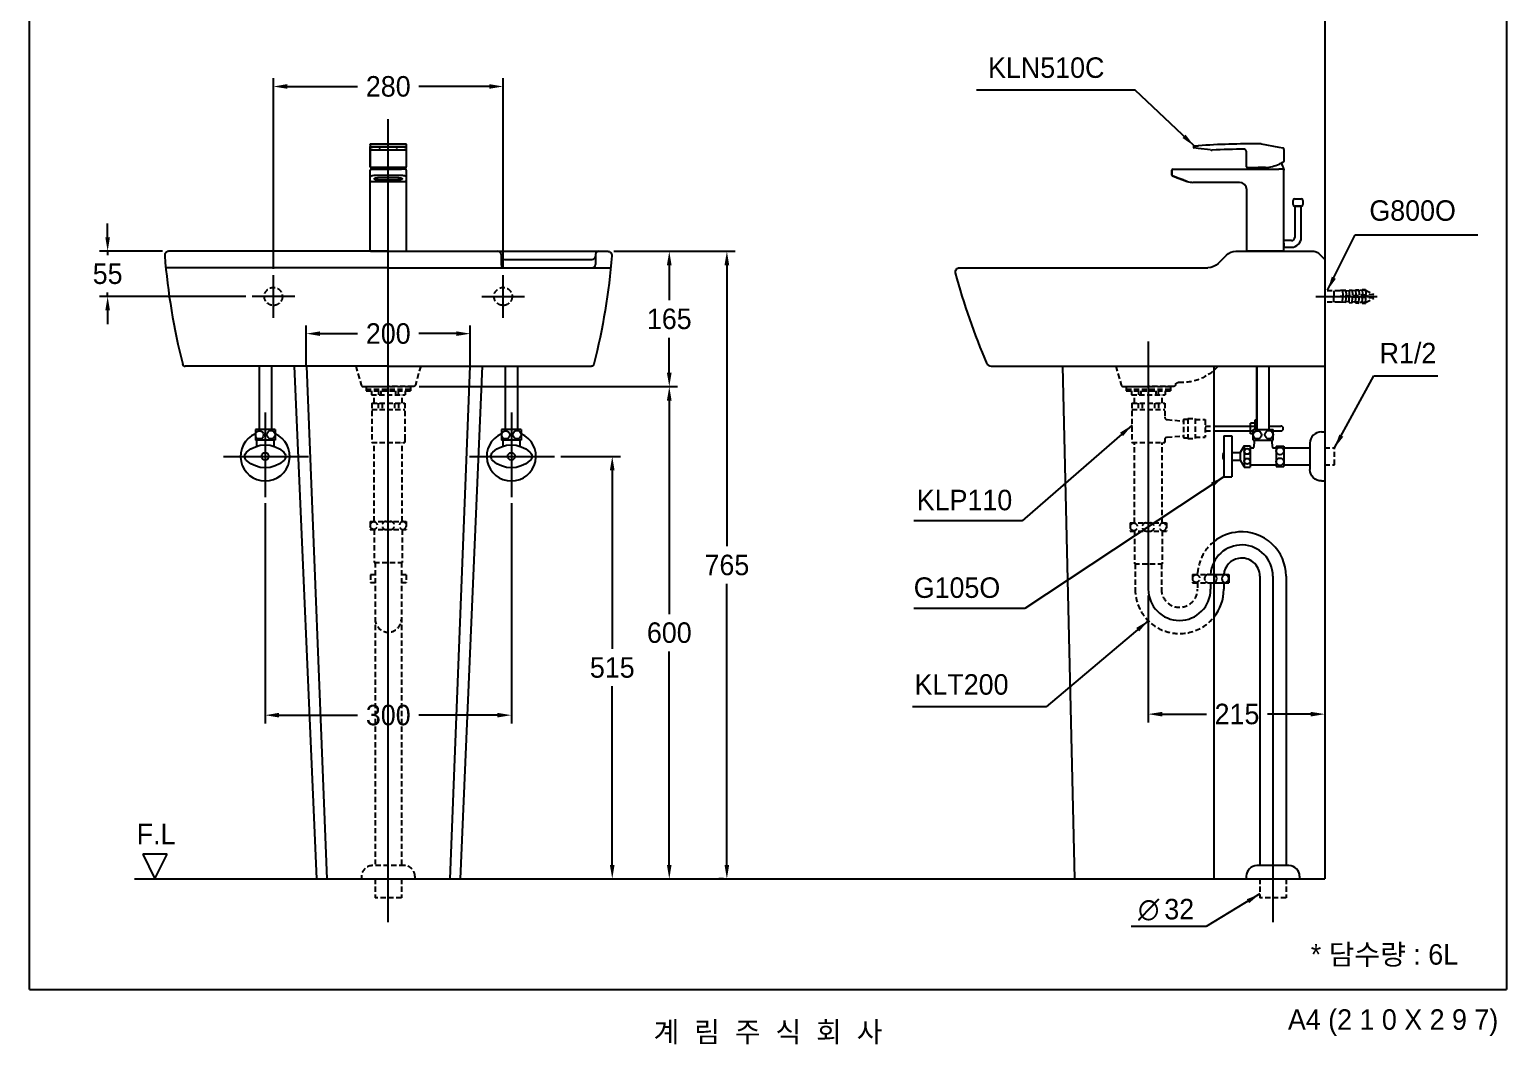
# Model space of a CAD drawing. Header units: millimetres. Extents: x 0 to 5763, y -67 to 2530.
# Drawn here: x 3963 to 5763, y -67 to 1170 of the extents above; entities that cross this region are included whole.
import ezdxf
from ezdxf.enums import TextEntityAlignment as Align
from ezdxf.lldxf.tags import DXFTag

# ---------------------------------------------------------------- set-up
doc = ezdxf.new("R2010")
doc.units = ezdxf.units.MM
doc.linetypes.add('DASHED2', pattern=[9.525, 6.35, -3.175])
for name, color, linetype in [('TEXT', 7, 'Continuous'), ('내부선 및 부속', 4, 'Continuous'), ('도각라인', 7, 'Continuous'), ('외형선', 3, 'Continuous'), ('점선', 6, 'DASHED2'), ('중심선', 1, 'DASHED'), ('치수선', 7, 'Continuous')]:
    doc.layers.add(name, color=color, linetype=linetype)
doc.styles.add('140911', font='HBATANG.TTF', dxfattribs={"height": 23})
doc.styles.add('____', font='')
doc.styles.add('타이틀', font='H2GTRM.TTF', dxfattribs={"height": 25})
doc.styles.get('____').set_extended_font_data('굴림')
tags = doc.linetypes.add('DASHDOT', pattern=[70, 31, -13, 13, -13]).pattern_tags.tags
tags[10:11] = [DXFTag(74, 4), DXFTag(75, 0), DXFTag(340, '0'), DXFTag(46, 0.0), DXFTag(50, 0.0), DXFTag(44, 0.0), DXFTag(45, 0.0)]
tags[8:9] = [DXFTag(74, 4), DXFTag(75, 0), DXFTag(340, '0'), DXFTag(46, 0.0), DXFTag(50, 0.0), DXFTag(44, 0.0), DXFTag(45, 0.0)]
tags[6:7] = [DXFTag(74, 4), DXFTag(75, 0), DXFTag(340, '0'), DXFTag(46, 0.0), DXFTag(50, 0.0), DXFTag(44, 0.0), DXFTag(45, 0.0)]
tags[4:5] = [DXFTag(74, 4), DXFTag(75, 0), DXFTag(340, '0'), DXFTag(46, 0.0), DXFTag(50, 0.0), DXFTag(44, 0.0), DXFTag(45, 0.0)]
tags = doc.linetypes.add('DASHED', pattern=[25.72, 12.86, -12.86]).pattern_tags.tags
tags[6:7] = [DXFTag(74, 4), DXFTag(75, 0), DXFTag(340, '0'), DXFTag(46, 0.0), DXFTag(50, 0.0), DXFTag(44, 0.0), DXFTag(45, 0.0)]
tags[4:5] = [DXFTag(74, 4), DXFTag(75, 0), DXFTag(340, '0'), DXFTag(46, 0.0), DXFTag(50, 0.0), DXFTag(44, 0.0), DXFTag(45, 0.0)]
doc.dimstyles.new('MSADIM', dxfattribs={"dimtxt": 33, "dimasz": 17, "dimexe": 10, "dimexo": 7.5, "dimgap": 10, "dimtad": 0, "dimtih": 1, "dimtoh": 1, "dimdec": 0, "dimzin": 1, "dimdsep": 46, "dimtxsty": '____', "dimcen": 11.25, "dimadec": 0, "dimazin": 0, "dimtfac": 1, "dimtdec": 0, "dimtix": 1, "dimtmove": 0, "dimatfit": 3, "dimfxl": 0, "dimtolj": 1, "dimtzin": 1, "dimarcsym": 0})

# ---------------------------------------------------------------- blocks, each defined once
blk = doc.blocks.new('*D30')
at = {"layer": '치수선', "color": 0, "linetype": 'Continuous', "lineweight": -2}
for p, q in [((4260.6, 878.5), (4260.6, 1110.9)), ((4277.6, 1100.9), (4363.3, 1100.9)), ((4523.6, 1100.9), (4437.9, 1100.9)), ((4540.6, 878.5), (4540.6, 1110.9))]:
    blk.add_line(p, q, dxfattribs=at)
at = {"layer": '치수선', "color": 0, "linetype": 'Continuous'}
for points in [[(4277.6, 1103.8), (4277.6, 1098.1), (4260.6, 1100.9)], [(4523.6, 1103.8), (4523.6, 1098.1), (4540.6, 1100.9)]]:
    blk.add_solid(points, dxfattribs=at)
at = {"layer": '치수선', "color": 0, "linetype": 'Continuous', "insert": (4400.6, 1100.9), "char_height": 25, "attachment_point": 5, "style": '____'}
blk.add_mtext('\\A1;280', dxfattribs=at)
blk = doc.blocks.new('*D31')
at = {"layer": '치수선', "color": 0, "linetype": 'Continuous', "lineweight": -2}
for p, q in [((4058.6, 917), (4058.6, 934)), ((4125.6, 900), (4048.6, 900)), ((4058.6, 900), (4058.6, 895.3)), ((4058.6, 845), (4058.6, 849.7)), ((4227.1, 845), (4048.6, 845)), ((4058.6, 828), (4058.6, 811))]:
    blk.add_line(p, q, dxfattribs=at)
at = {"layer": '치수선', "color": 0, "linetype": 'Continuous'}
for points in [[(4055.8, 917), (4061.4, 917), (4058.6, 900)], [(4055.8, 828), (4061.4, 828), (4058.6, 845)]]:
    blk.add_solid(points, dxfattribs=at)
at = {"layer": '치수선', "color": 0, "linetype": 'Continuous', "insert": (4058.6, 872.5), "char_height": 25, "attachment_point": 5, "style": '____'}
blk.add_mtext('\\A1;55', dxfattribs=at)
blk = doc.blocks.new('*D32')
at = {"layer": '치수선', "color": 0, "linetype": 'Continuous', "lineweight": -2}
for p, q in [((4675.6, 900), (4753.1, 900)), ((4743.1, 883), (4743.1, 840.4)), ((4743.1, 752), (4743.1, 794.7)), ((4438.3, 735), (4753.1, 735))]:
    blk.add_line(p, q, dxfattribs=at)
at = {"layer": '치수선', "color": 0, "linetype": 'Continuous'}
for points in [[(4740.2, 883), (4745.9, 883), (4743.1, 900)], [(4740.2, 752), (4745.9, 752), (4743.1, 735)]]:
    blk.add_solid(points, dxfattribs=at)
at = {"layer": '치수선', "color": 0, "linetype": 'Continuous', "insert": (4743.1, 817.5), "char_height": 25, "attachment_point": 5, "style": '____'}
blk.add_mtext('\\A1;165', dxfattribs=at)
blk = doc.blocks.new('*D33')
at = {"layer": '치수선', "color": 0, "linetype": 'Continuous', "lineweight": -2}
for p, q in [((4438.3, 735), (4753.1, 735)), ((4743.1, 718), (4743.1, 457.8)), ((4743.1, 152), (4743.1, 412.2)), ((4495.6, 135), (4753.1, 135))]:
    blk.add_line(p, q, dxfattribs=at)
at = {"layer": '치수선', "color": 0, "linetype": 'Continuous'}
for points in [[(4740.2, 718), (4745.9, 718), (4743.1, 735)], [(4740.2, 152), (4745.9, 152), (4743.1, 135)]]:
    blk.add_solid(points, dxfattribs=at)
at = {"layer": '치수선', "color": 0, "linetype": 'Continuous', "insert": (4743.1, 435), "char_height": 25, "attachment_point": 5, "style": '____'}
blk.add_mtext('\\A1;600', dxfattribs=at)
blk = doc.blocks.new('*D34')
at = {"layer": '치수선', "color": 0, "linetype": 'Continuous', "lineweight": -2}
for p, q in [((4300.6, 761.1), (4300.6, 809.6)), ((4317.6, 799.6), (4363.3, 799.6)), ((4483.6, 799.6), (4437.9, 799.6)), ((4500.6, 761.1), (4500.6, 809.6))]:
    blk.add_line(p, q, dxfattribs=at)
at = {"layer": '치수선', "color": 0, "linetype": 'Continuous'}
for points in [[(4317.6, 802.4), (4317.6, 796.8), (4300.6, 799.6)], [(4483.6, 802.4), (4483.6, 796.8), (4500.6, 799.6)]]:
    blk.add_solid(points, dxfattribs=at)
at = {"layer": '치수선', "color": 0, "linetype": 'Continuous', "insert": (4400.6, 799.6), "char_height": 25, "attachment_point": 5, "style": '____'}
blk.add_mtext('\\A1;200', dxfattribs=at)
blk = doc.blocks.new('*D35')
at = {"layer": '치수선', "color": 0, "linetype": 'Continuous', "lineweight": -2}
for p, q in [((5326.9, 480.5), (5326.9, 325.8)), ((5343.9, 335.8), (5397.7, 335.8)), ((5524.9, 335.8), (5472.3, 335.8)), ((5541.9, 335.8), (5541.9, 325.8))]:
    blk.add_line(p, q, dxfattribs=at)
at = {"layer": '치수선', "color": 0, "linetype": 'Continuous'}
for points in [[(5343.9, 338.6), (5343.9, 332.9), (5326.9, 335.8)], [(5524.9, 338.6), (5524.9, 332.9), (5541.9, 335.8)]]:
    blk.add_solid(points, dxfattribs=at)
at = {"layer": '치수선', "color": 0, "linetype": 'Continuous', "insert": (5435, 335.8), "char_height": 25, "attachment_point": 5, "style": '____'}
blk.add_mtext('\\A1;215', dxfattribs=at)
blk = doc.blocks.new('*D27')
at = {"layer": '치수선', "color": 0, "linetype": 'Continuous', "lineweight": -2}
for p, q in [((4250.6, 592.9), (4250.6, 324.5)), ((4550.6, 592.9), (4550.6, 324.5)), ((4267.6, 334.5), (4363.3, 334.5)), ((4533.6, 334.5), (4437.9, 334.5))]:
    blk.add_line(p, q, dxfattribs=at)
at = {"layer": '치수선', "color": 0, "linetype": 'Continuous'}
for points in [[(4267.6, 337.4), (4267.6, 331.7), (4250.6, 334.5)], [(4533.6, 337.4), (4533.6, 331.7), (4550.6, 334.5)]]:
    blk.add_solid(points, dxfattribs=at)
at = {"layer": '치수선', "color": 0, "linetype": 'Continuous', "insert": (4400.6, 334.5), "char_height": 25, "attachment_point": 5, "style": '____'}
blk.add_mtext('\\A1;300', dxfattribs=at)
blk = doc.blocks.new('*D28')
at = {"layer": '치수선', "color": 0, "linetype": 'Continuous', "lineweight": -2}
for p, q in [((4675.6, 900), (4823.3, 900)), ((4813.3, 883), (4813.3, 540.4)), ((4813.3, 152), (4813.3, 494.7)), ((4809.1, 135), (4803.3, 135))]:
    blk.add_line(p, q, dxfattribs=at)
at = {"layer": '치수선', "color": 0, "linetype": 'Continuous'}
for points in [[(4810.4, 883), (4816.1, 883), (4813.3, 900)], [(4810.4, 152), (4816.1, 152), (4813.3, 135)]]:
    blk.add_solid(points, dxfattribs=at)
at = {"layer": '치수선', "color": 0, "linetype": 'Continuous', "insert": (4813.3, 517.5), "char_height": 25, "attachment_point": 5, "style": '____'}
blk.add_mtext('\\A1;765', dxfattribs=at)
blk = doc.blocks.new('*D29')
at = {"layer": '치수선', "color": 0, "linetype": 'Continuous', "lineweight": -2}
for p, q in [((4610.9, 650), (4683.6, 650)), ((4673.6, 633), (4673.6, 415.4)), ((4673.6, 152), (4673.6, 369.7)), ((4672.8, 135), (4683.6, 135))]:
    blk.add_line(p, q, dxfattribs=at)
at = {"layer": '치수선', "color": 0, "linetype": 'Continuous'}
for points in [[(4670.7, 633), (4676.4, 633), (4673.6, 650)], [(4670.7, 152), (4676.4, 152), (4673.6, 135)]]:
    blk.add_solid(points, dxfattribs=at)
at = {"layer": '치수선', "color": 0, "linetype": 'Continuous', "insert": (4673.6, 392.5), "char_height": 25, "attachment_point": 5, "style": '____'}
blk.add_mtext('\\A1;515', dxfattribs=at)

msp = doc.modelspace()

# ---------------------------------------------------------------- linework, layer by layer
at = {"color": 3}
msp.add_line((5494.8, 135.1), (5494.8, 135.1), dxfattribs=at)
at = {"layer": '내부선 및 부속', "linetype": 'Continuous'}
for p, q in [((4378.6, 1030), (4378.6, 1027.8)), ((4378.6, 1030), (4378.6, 1029.9)), ((4378.6, 1029.9), (4378.6, 1026.1)), ((4378.6, 1026.5), (4378.6, 1027.8)), ((4378.6, 1024.4), (4378.6, 1026.5)), ((4378.6, 1026.1), (4378.6, 1025.2)), ((4379.6, 1031), (4421.6, 1031)), ((4416.6, 1027.4), (4384.6, 1027.4)), ((4384.6, 1027.4), (4384.6, 1027.2)), ((4384.6, 1027.2), (4416.6, 1027.2)), ((4390.6, 1026.8), (4389.6, 1026.8)), ((4389.6, 1026.8), (4389.6, 1026.2)), ((4389.6, 1026.2), (4389.6, 1025.9)), ((4390.6, 1025.9), (4390.6, 1026.8)), ((4390.6, 1026.2), (4390.6, 1026.8)), ((4390.6, 1025.9), (4390.6, 1026.2)), ((4410.6, 1026.8), (4410.6, 1026.2)), ((4411.6, 1026.8), (4410.6, 1026.8)), ((4410.6, 1026.2), (4410.6, 1025.9)), ((4411.6, 1026.2), (4411.6, 1026.8)), ((4411.6, 1025.9), (4411.6, 1026.8)), ((4411.6, 1025.9), (4411.6, 1026.2)), ((4416.6, 1027.2), (4416.6, 1027.4)), ((4422.6, 1030), (4422.6, 1027.8)), ((4422.6, 1027.8), (4422.6, 1026.5)), ((4422.6, 1026.5), (4422.6, 1024.4)), ((5381.9, 1027.2), (5381.9, 1027.4)), ((5381.9, 1027.4), (5381.9, 1027.2)), ((5387.8, 1025.5), (5382.8, 1026.2)), ((5464.4, 1030.9), (5486.1, 1027)), ((5486.1, 1027), (5491.1, 1026.2)), ((4378.6, 1003), (4378.6, 1025.7)), ((4378.6, 1025.7), (4378.6, 1024.4)), ((4378.6, 1024), (4378.6, 1025.2)), ((4378.6, 1024.4), (4378.6, 1024.4)), ((4378.6, 1024), (4378.6, 1007.2)), ((4379.6, 1023.5), (4421.6, 1023.5)), ((4389.6, 1025.9), (4390.6, 1025.9)), ((4410.6, 1025.9), (4411.6, 1025.9)), ((4411.6, 1025.9), (4410.6, 1025.9)), ((4411.6, 1025.9), (4411.6, 1025.9)), ((4421.6, 1023.4), (4421.6, 1023.5)), ((4422.6, 1025.7), (4422.6, 1025.7)), ((4422.6, 1025.7), (4422.6, 1003)), ((4422.6, 1024.4), (4422.6, 1024.4)), ((5402.9, 1023.5), (5387.8, 1025.5)), ((5446.5, 1003), (5446.5, 1021.6)), ((5491.9, 1025.2), (5491.9, 1025.1)), ((5491.9, 1024), (5491.9, 1025.1)), ((5491.9, 1024), (5491.9, 1009.6)), ((4378.6, 1007.2), (4378.6, 1003)), ((4378.6, 990.9), (4378.6, 999)), ((4378.6, 900), (4378.6, 999)), ((4378.6, 986.2), (4378.6, 990.9)), ((4380, 1002), (4379.6, 1002)), ((4379.6, 1000), (4384.6, 1000)), ((4421.2, 1002), (4380, 1002)), ((4384.6, 1000), (4416.6, 1000)), ((4384.6, 992.7), (4416.6, 992.7)), ((4421.6, 1000), (4416.6, 1000)), ((4421.6, 1002), (4421.2, 1002)), ((4422.6, 999), (4422.6, 990.9)), ((4422.6, 990.9), (4422.6, 986.2)), ((5355.7, 992.7), (5355.7, 999)), ((5355.7, 999), (5355.7, 992.7)), ((5361.3, 990), (5356.3, 991.8)), ((5356.3, 991.8), (5361.3, 990)), ((5356.7, 1000), (5361.7, 1000)), ((5361.7, 1000), (5485.9, 1000)), ((5447.5, 1002), (5460.9, 1002)), ((5448, 1002), (5452.4, 1002)), ((5462.9, 1002), (5460.9, 1002)), ((5469.9, 1002), (5462.9, 1002)), ((5490.9, 1000), (5485.9, 1000)), ((5490.9, 1000), (5491.9, 1000)), ((5491.9, 1000), (5491.9, 999)), ((5491.9, 900), (5491.9, 999)), ((4378.6, 985), (4378.6, 986.2)), ((4378.6, 900), (4378.6, 985)), ((4379.6, 985.2), (4421.6, 985.2)), ((4413.6, 989.7), (4387.6, 989.7)), ((4387.6, 987), (4387.6, 989.7)), ((4387.6, 987), (4413.6, 987)), ((4413.6, 987), (4413.6, 989.7)), ((4422.6, 985), (4422.6, 986.2)), ((4422.6, 985), (4422.6, 985)), ((4422.6, 985), (4422.6, 900)), ((5361.3, 990), (5374.4, 985.2)), ((5374.4, 985.2), (5361.3, 990)), ((5362, 989.7), (5369.5, 987)), ((5369.5, 987), (5362, 989.7)), ((5437.9, 984), (5381.2, 984)), ((5446.9, 900), (5446.9, 975)), ((5503.4, 956.9), (5503.4, 962)), ((5509.4, 955), (5505.3, 955)), ((5505.4, 964), (5513.4, 964)), ((5505.4, 955), (5505.4, 917)), ((5505.4, 955), (5513.4, 955)), ((5511.7, 955), (5507, 955)), ((5513.4, 955), (5509.4, 955)), ((5513.4, 955), (5509.4, 955)), ((5513.4, 917), (5513.4, 955)), ((5515.4, 962.1), (5515.4, 956.9)), ((5491.9, 932), (5491.9, 937)), ((5491.9, 910), (5491.9, 932)), ((4379.1, 900), (4422.1, 900)), ((5491.9, 900), (5446.9, 900)), ((5481.4, 900), (5484.4, 900)), ((5481.4, 900), (5487.4, 900)), ((5501.4, 913), (5491.9, 913)), ((5491.9, 910), (5491.9, 905)), ((5491.9, 905), (5501.4, 905)), ((4538.1, 896), (4538.1, 884)), ((4542.1, 890), (4649.1, 890)), ((4653.1, 896), (4653.1, 894)), ((4653.1, 894), (4653.1, 884)), ((4400.6, 880), (4129.4, 880)), ((4400.6, 880), (4671.8, 880)), ((4542.1, 880), (4671.2, 880)), ((4243.1, 760), (4243.1, 682.8)), ((4258.1, 760), (4258.1, 682.8)), ((4301.1, 760), (4325.6, 135)), ((4500.1, 760), (4475.6, 135)), ((4543.1, 760), (4543.1, 682.8)), ((4558.1, 760), (4558.1, 682.8)), ((5458.9, 760), (5458.9, 694)), ((5459.4, 682.8), (5459.4, 760)), ((5474.4, 682.8), (5474.4, 760)), ((5406.9, 687), (5459.4, 687)), ((5451.4, 677.5), (5451.4, 690.5)), ((5456.9, 690.5), (5451.4, 690.5)), ((5456.9, 694), (5456.9, 682.8)), ((5459.4, 694), (5456.9, 694)), ((5474.4, 687), (5488.4, 687)), ((4238.6, 682.8), (4238.6, 669.8)), ((4262.6, 682.8), (4238.6, 682.8)), ((4262.6, 669.8), (4238.6, 669.8)), ((4240.1, 669.8), (4240.1, 662.3)), ((4261.1, 669.8), (4261.1, 662.3)), ((4262.6, 682.8), (4262.6, 669.8)), ((4538.6, 682.8), (4538.6, 669.8)), ((4562.6, 682.8), (4538.6, 682.8)), ((4562.6, 669.8), (4538.6, 669.8)), ((4540.1, 669.8), (4540.1, 662.3)), ((4561.1, 669.8), (4561.1, 662.3)), ((4562.6, 682.8), (4562.6, 669.8)), ((5406.9, 681), (5454.9, 681)), ((5418.9, 675), (5418.9, 625)), ((5418.9, 675), (5428.9, 675)), ((5428.9, 675), (5428.9, 625)), ((5454.9, 677.5), (5451.4, 677.5)), ((5454.9, 682.8), (5478.9, 682.8)), ((5454.9, 669.8), (5454.9, 682.8)), ((5454.9, 669.8), (5478.9, 669.8)), ((5455.4, 660.3), (5456.9, 669.8)), ((5476.9, 669.8), (5478.4, 660.3)), ((5478.9, 669.8), (5478.9, 682.8)), ((5478.9, 681), (5488.4, 681)), ((5523.9, 666), (5523.9, 634)), ((5537.9, 680), (5541.9, 680)), ((5428.9, 654.8), (5438.9, 654.8)), ((5443.9, 663), (5438.9, 654.8)), ((5438.9, 654.8), (5438.9, 645.3)), ((5443.9, 663), (5450.9, 663)), ((5443.9, 663), (5443.9, 637)), ((5450.9, 663), (5450.9, 637)), ((5450.9, 660.3), (5455.4, 660.3)), ((5478.4, 660.3), (5482.9, 660.3)), ((5482.9, 662.5), (5482.9, 637.5)), ((5482.9, 662.5), (5491.9, 662.5)), ((5491.9, 662.5), (5491.9, 637.5)), ((5491.9, 660.3), (5523.9, 660.3)), ((5428.9, 645.3), (5438.9, 645.3)), ((5438.9, 645.3), (5443.9, 637)), ((5443.9, 637), (5450.9, 637)), ((5450.9, 639.8), (5482.9, 639.8)), ((5482.9, 637.5), (5491.9, 637.5)), ((5491.9, 639.8), (5523.9, 639.8)), ((5418.9, 625), (5428.9, 625)), ((5537.9, 620), (5541.9, 620)), ((5406.9, 506), (5424.9, 506)), ((5424.9, 506), (5424.9, 496)), ((5462.8, 504), (5462.8, 151.1)), ((5494.8, 504), (5494.8, 151.1)), ((5406.9, 496), (5424.9, 496)), ((5418.9, 496), (5418.9, 488)), ((5498.3, 151.1), (5459.3, 151.1)), ((5446.3, 138.1), (5446.3, 135.1)), ((5511.3, 138.1), (5511.3, 135.1))]:
    msp.add_line(p, q, dxfattribs=at)
at = {"layer": '내부선 및 부속', "linetype": 'Continuous', "flags": 128}
for points in [[(4227.9, 644.9, -0.44), (4227.9, 655.2)], [(4227.9, 655.2, -0.388889), (4273.3, 655.2)], [(4273.3, 655.2, -0.44), (4273.3, 644.9)], [(4527.9, 644.9, -0.44), (4527.9, 655.2)], [(4527.9, 655.2, -0.388889), (4573.3, 655.2)], [(4573.3, 655.2, -0.44), (4573.3, 644.9)], [(4273.3, 644.9, -0.388889), (4227.9, 644.9)], [(4573.3, 644.9, -0.388889), (4527.9, 644.9)], [(5537.9, 620, -0.414214), (5523.9, 634)]]:
    msp.add_lwpolyline(points, format="xyb", dxfattribs=at)
at = {"layer": '내부선 및 부속', "linetype": 'Continuous'}
for centre, radius in [((4243.7, 676.2), 5), ((4257.6, 676.4), 5), ((4543.7, 676.2), 5), ((4557.6, 676.4), 5), ((5459.9, 676.2), 5), ((5473.9, 676.4), 5), ((4250.6, 650), 4.5), ((4550.6, 650), 4.5), ((5447.4, 656), 3.5), ((5487.4, 656.5), 4.5), ((5487.4, 643.5), 4.5), ((5447.4, 644), 3.5)]:
    msp.add_circle(centre, radius, dxfattribs=at)
for centre, radius, start, end in [((5382.9, 1027.2), 1, 202.1993, 262.1993), ((5382.9, 1027.2), 1, 202.1993, 262.1993), ((5382.9, 1027.2), 1, 202.1993, 262.1993), ((5382.9, 1027.2), 1, 202.1993, 262.1993), ((5455.6, 31), 1000, 89.5936, 93.8863), ((5462.7, 1021), 10, 80, 89.5936), ((4421.6, 1024.4), 1, 270, 0), ((5404.3, 1033.4), 10, 262.1993, 272.9349), ((5455.6, 31), 993.6, 90.6538, 92.9349), ((5443.1, 1021.5), 3.34, 2.007, 69.3544), ((4379.6, 1003), 1, 180, 270), ((4379.6, 999), 1, 90, 180), ((4379.6, 999), 1, 90, 180), ((4408.3, 995), 27.6, 165.1842, 169.4357), ((4393.9, 995), 27.6, 10.5643, 14.8158), ((4421.6, 1003), 1, 270, 0), ((4421.6, 999), 1, 0, 90), ((5356.7, 999), 1, 90, 180), ((5356.7, 999), 1, 90, 180), ((5447.5, 1003), 1, 180, 270), ((5479.1, 995), 27.6, 165.1842, 169.4357), ((5464.4, 1057.6), 55.8, 275.72, 293.156), ((5464.8, 995), 27.6, 10.5643, 27.3016), ((5381.2, 1004), 20, 250, 270), ((5381.2, 1004), 20, 250, 270), ((5437.9, 975), 9, 0, 90), ((5505.4, 962), 2, 90, 180), ((5505.3, 956.9), 1.92, 180, 270), ((5513.4, 962.1), 1.92, 0, 90), ((5513.4, 956.9), 1.92, 270, 0), ((4534.1, 896), 4, 0, 89.9997), ((4657.1, 896), 4, 90, 180), ((5501.4, 917), 4, 270, 0), ((5501.4, 917), 12, 270, 0), ((4542.1, 894), 4, 180, 270), ((4542.1, 884), 4, 180, 270), ((4649.1, 894), 4, 270, 0), ((4649.1, 884), 4, 270, 0), ((5488.4, 684), 3, 270, 90), ((4250.6, 650), 30, 113.5781, 66.4217), ((4550.6, 650), 30, 113.5781, 66.4217), ((5537.9, 666), 14, 90, 180), ((5425.4, 650), 7.84, 144.9654, 215.0346), ((5440.8, 504), 54, 0, 94.1511), ((5440.8, 504), 54, 94.1511, 128.8985), ((5440.8, 504), 22, 100.2345, 174.7841), ((5440.8, 504), 22, 0, 100.2345), ((5405.4, 501), 5, 287.4559, 72.5441), ((5421.4, 501), 5, 98.6269, 261.3731), ((5419.9, 501), 5, 278.6269, 81.3731), ((5364.9, 488), 54, 321.0576, 0), ((5459.3, 138.1), 13, 90, 180), ((5498.3, 138.1), 13, 0, 90)]:
    msp.add_arc(centre, radius, start, end, dxfattribs=at)
for points, knots in [([(4378.6, 1030.2), (4378.6, 1030.2), (4378.6, 1030.3), (4378.7, 1030.5), (4378.8, 1030.7), (4379, 1030.9), (4379.3, 1031), (4379.5, 1031), (4379.6, 1031)], [0, 0, 0, 0, 0.097046, 0.215477, 0.366984, 0.6013, 0.806128, 1, 1, 1, 1]), ([(4384.6, 1027.4), (4384.2, 1027.4), (4383.5, 1027.4), (4382.6, 1027.4), (4382, 1027.4), (4381.4, 1027.5), (4380.7, 1027.5), (4380, 1027.5), (4379.6, 1027.6), (4379.4, 1027.6), (4379.3, 1027.6), (4379, 1027.6), (4378.7, 1027.7), (4378.6, 1027.7), (4378.6, 1027.8)], [0, 0, 0, 0, 0.142857, 0.214286, 0.285714, 0.357143, 0.428571, 0.571429, 0.642857, 0.678571, 0.696429, 0.714286, 0.857143, 1, 1, 1, 1]), ([(4378.6, 1026.5), (4378.6, 1026.6), (4379, 1026.8), (4380.7, 1027.1), (4382.8, 1027.2), (4384.2, 1027.2), (4384.6, 1027.2)], [0, 0, 0, 0, 0.285714, 0.571429, 0.857143, 1, 1, 1, 1]), ([(4422.5, 1027.7), (4422.5, 1027.7), (4422.4, 1027.7), (4422.1, 1027.6), (4421.3, 1027.5), (4420.5, 1027.5), (4419.8, 1027.5), (4419, 1027.4), (4418, 1027.4), (4417, 1027.4), (4416.6, 1027.4)], [0, 0, 0, 0, 0.022938, 0.185782, 0.348626, 0.511469, 0.592891, 0.674313, 0.837156, 1, 1, 1, 1]), ([(4416.6, 1027.2), (4417.5, 1027.2), (4419.3, 1027.2), (4421.5, 1027), (4422.3, 1026.8), (4422.5, 1026.7), (4422.5, 1026.6)], [0, 0, 0, 0, 0.32589, 0.651781, 0.977671, 1, 1, 1, 1]), ([(4421.6, 1031), (4421.6, 1031), (4421.7, 1031.1), (4421.9, 1031), (4422.2, 1030.9), (4422.4, 1030.7), (4422.5, 1030.5), (4422.5, 1030.4), (4422.6, 1030.3), (4422.6, 1030.2), (4422.6, 1030.1), (4422.6, 1030.1)], [0, 0, 0, 0, 0.020818, 0.239105, 0.419032, 0.574027, 0.708164, 0.821662, 0.913084, 0.980269, 1, 1, 1, 1]), ([(5382.9, 1028.4), (5382.7, 1028.4), (5382.5, 1028.3), (5382.3, 1028.2), (5382.1, 1028), (5382, 1027.7), (5381.9, 1027.5), (5381.9, 1027.4)], [0, 0, 0, 0, 0.285714, 0.428571, 0.571429, 0.785714, 1, 1, 1, 1]), ([(5382.9, 1028.4), (5382.9, 1028.4), (5382.9, 1028.4), (5383.3, 1028.4), (5383.6, 1028.5), (5384.1, 1028.5), (5384.7, 1028.5), (5385.7, 1028.6), (5386.7, 1028.7), (5387.5, 1028.7), (5387.9, 1028.8)], [0, 0, 0, 0, 0.142857, 0.285714, 0.357143, 0.428571, 0.571429, 0.714286, 0.857143, 1, 1, 1, 1]), ([(5491.3, 1008.7), (5491.3, 1008.7), (5491.2, 1008.6), (5491, 1008.5), (5490.6, 1008.3), (5490.2, 1008.1), (5489.9, 1007.9), (5489.5, 1007.7), (5489, 1007.5), (5488.3, 1007.1), (5487.7, 1006.8), (5487.1, 1006.6), (5486.9, 1006.5), (5486.7, 1006.4)], [0, 0, 0, 0, 0.022972, 0.19686, 0.283804, 0.370748, 0.457692, 0.5229, 0.63158, 0.718524, 0.892412, 0.935884, 1, 1, 1, 1]), ([(5490.9, 1008.5), (5490.9, 1008.4), (5490.9, 1008.4), (5490.8, 1008.4), (5490.8, 1008.4), (5490.7, 1008.4), (5490.7, 1008.3), (5490.6, 1008.3), (5490.6, 1008.3), (5490.5, 1008.2), (5490.5, 1008.2), (5490.4, 1008.2), (5490.3, 1008.2), (5490.3, 1008.1), (5490.2, 1008.1), (5490.1, 1008), (5490.1, 1008), (5489.9, 1007.9), (5489.8, 1007.9), (5489.7, 1007.8), (5489.6, 1007.8), (5489.4, 1007.7), (5489.4, 1007.7), (5489.3, 1007.6), (5489.3, 1007.6), (5489.3, 1007.6)], [0, 0, 0, 0, 0.147203, 0.147203, 0.295653, 0.295653, 0.37051, 0.37051, 0.483564, 0.483564, 0.521467, 0.521467, 0.597561, 0.597561, 0.635788, 0.635788, 0.751471, 0.751471, 0.829397, 0.829397, 0.947331, 0.947331, 0.986892, 0.986892, 1, 1, 1, 1]), ([(5491.8, 1009.5), (5491.8, 1009.5), (5491.8, 1009.3), (5491.7, 1009), (5491.5, 1008.8), (5491.4, 1008.7), (5491.3, 1008.7)], [0, 0, 0, 0, 0.250001, 0.499999, 0.749998, 1, 1, 1, 1]), ([(5491.8, 1009.5), (5491.8, 1009.5), (5491.9, 1009.6), (5491.9, 1009.6), (5491.9, 1009.6)], [0, 0, 0, 0, 0.15708, 1, 1, 1, 1]), ([(4378.6, 990.9), (4378.6, 991.2), (4379, 991.7), (4380.7, 992.4), (4382.8, 992.7), (4384.2, 992.7), (4384.6, 992.7)], [0, 0, 0, 0, 0.285714, 0.571429, 0.857143, 1, 1, 1, 1]), ([(4416.6, 992.7), (4417.5, 992.7), (4419.3, 992.6), (4421.5, 992.1), (4422.3, 991.6), (4422.5, 991.3), (4422.5, 991.3)], [0, 0, 0, 0, 0.326484, 0.652968, 0.979452, 1, 1, 1, 1]), ([(5355.7, 992.7), (5355.7, 992.6), (5355.7, 992.5), (5355.8, 992.2), (5355.9, 992.1), (5356.1, 991.9), (5356.2, 991.8), (5356.3, 991.8)], [0, 0, 0, 0, 0.214286, 0.428571, 0.571429, 0.714286, 1, 1, 1, 1]), ([(4378.6, 985), (4378.6, 985), (4378.6, 985), (4378.6, 984.9), (4378.6, 984.8), (4378.6, 984.7)], [0, 0, 0, 0, 0.003909, 0.003909, 1, 1, 1, 1]), ([(4422.6, 984.8), (4422.6, 984.8), (4422.6, 984.8), (4422.6, 984.8), (4422.6, 984.8)], [0, 0, 0, 0, 0.705199, 1, 1, 1, 1])]:
    msp.add_open_spline(points, degree=3, knots=knots, dxfattribs=at)
for points, degree in [([(4422.6, 1027.9), (4422.6, 1027.8), (4422.5, 1027.7)], 2), ([(4422.6, 1027.8), (4422.6, 1027.7), (4422.6, 1027.7), (4422.5, 1027.7)], 3), ([(4422.5, 1026.7), (4422.5, 1026.5), (4422.6, 1026.3)], 2), ([(4422.5, 1026.6), (4422.6, 1026.6), (4422.6, 1026.6), (4422.6, 1026.5)], 3), ([(4422.6, 1027.9), (4422.6, 1027.9), (4422.6, 1027.8), (4422.6, 1027.8)], 3), ([(4422.6, 1026.5), (4422.6, 1026.5), (4422.6, 1026.4), (4422.6, 1026.3)], 3), ([(5382.9, 1028.4), (5382.4, 1028.4), (5381.9, 1027.9), (5381.9, 1027.4)], 3), ([(5381.9, 1027.2), (5381.9, 1026.7), (5382.3, 1026.3), (5382.8, 1026.2)], 3), ([(5382.2, 1028.1), (5382.3, 1028.1), (5382.3, 1028.1), (5382.3, 1028.1)], 3), ([(5382.6, 1028.3), (5382.6, 1028.4), (5382.7, 1028.4), (5382.7, 1028.4)], 3), ([(5486.1, 1027), (5486.1, 1027), (5486.1, 1027), (5486.1, 1027)], 3), ([(5491.9, 1025.2), (5491.9, 1025.6), (5491.6, 1026.1), (5491.1, 1026.2)], 3), ([(4422.2, 1023.6), (4422.2, 1023.5), (4422.1, 1023.4), (4422.1, 1023.3)], 3), ([(4422.1, 1023.5), (4422.1, 1023.5), (4422.1, 1023.4), (4422.1, 1023.3)], 3), ([(4422.5, 991.3), (4422.6, 991.1), (4422.6, 991), (4422.6, 990.9)], 3), ([(4422.5, 991.3), (4422.5, 991), (4422.6, 990.7)], 2), ([(4422.6, 990.9), (4422.6, 990.8), (4422.6, 990.8), (4422.6, 990.7)], 3), ([(5355.7, 992.7), (5355.7, 992.3), (5356, 991.9), (5356.3, 991.8)], 3), ([(5486.8, 1006.4), (5486.6, 1006.3), (5486.3, 1006.3)], 2), ([(5486.3, 1006.2), (5486.3, 1006.2), (5486.3, 1006.2), (5486.3, 1006.3)], 3)]:
    msp.add_open_spline(points, degree=degree, dxfattribs=at)
for points in [[(4379.6, 1023.5), (4378.6, 1023.5), (4378.6, 1024.4)], [(4422.6, 1024.4), (4422.6, 1023.5), (4421.6, 1023.5)], [(4379.6, 985.2), (4378.6, 985.2), (4378.6, 986.2)], [(4422.6, 986.2), (4422.6, 985.2), (4421.6, 985.2)]]:
    msp.add_rational_spline(points, [1, 0.707106769085, 1], degree=2, dxfattribs=at)
for points in [[(4387.6, 987), (4383.6, 987), (4383.6, 988.4), (4383.6, 989.7), (4387.6, 989.7)], [(4413.6, 989.7), (4417.6, 989.7), (4417.6, 988.4), (4417.6, 987), (4413.6, 987)]]:
    msp.add_rational_spline(points, [1, 0.707106769085, 1, 0.707106769085, 1], degree=2, knots=[0, 0, 0, 0.5, 0.5, 1, 1, 1], dxfattribs=at)
at = {"layer": '도각라인', "color": 7}
for p, q in [((3963.4, 0), (3963.4, 2530)), ((5763.4, 2530), (5763.4, 0)), ((3963.4, 0), (5763.4, 0))]:
    msp.add_line(p, q, dxfattribs=at)
at = {"layer": '외형선', "linetype": 'Continuous'}
for p, q in [((5541.9, 1200), (5541.9, 135)), ((4400.6, 900), (4133.1, 900)), ((4400.6, 900), (4668.1, 900)), ((5433.6, 900), (5528.6, 900)), ((5422.2, 895.3), (5412.2, 885.3)), ((5534.3, 897.7), (5541.9, 890)), ((5096.9, 880), (5399.5, 880)), ((4400.6, 760), (4152.9, 760)), ((4286, 760), (4313.1, 135)), ((4400.6, 760), (4648.3, 760)), ((4515.2, 760), (4488.1, 135)), ((5135.2, 760), (5541.9, 760)), ((5222.3, 760), (5236.9, 135)), ((5406.9, 760), (5406.9, 135)), ((4131.3, 165), (4101.3, 165)), ((4101.3, 165), (4116.3, 135)), ((4116.3, 135), (4131.3, 165)), ((4091.2, 135), (5541.9, 135))]:
    msp.add_line(p, q, dxfattribs=at)
at = {"layer": '외형선', "linetype": 'Continuous', "flags": 128}
for points in [[(4668.1, 900, -0.43788), (4673.1, 894.6)], [(5422.2, 895.3, -0.198912), (5433.6, 900)], [(5528.6, 900, -0.198912), (5534.3, 897.7)], [(4673.1, 894.6, -0.041992), (4651.2, 762.3)], [(5412.2, 885.3, -0.198912), (5399.5, 880)], [(5092.1, 873.7, -0.49307), (5096.9, 880)], [(5130.6, 763, -0.036675), (5092.1, 873.7)], [(4651.2, 762.3, -0.343309), (4648.3, 760)]]:
    msp.add_lwpolyline(points, format="xyb", dxfattribs=at)
at = {"layer": '외형선', "linetype": 'Continuous'}
for centre, radius, start, end in [((4133.1, 895), 5, 90, 184.5906), ((4925.6, 958.6), 800, 184.5906, 194.2087), ((4152.9, 763), 3, 194.2087, 270), ((5135.2, 765), 5, 203.3876, 270)]:
    msp.add_arc(centre, radius, start, end, dxfattribs=at)
at = {"layer": '점선'}
for p, q in [((5560.6, 852), (5541.9, 852)), ((5552.9, 852), (5552.9, 845)), ((5567.6, 852.4), (5560.6, 852)), ((5601.9, 847.2), (5560.8, 845)), ((5591.6, 852.6), (5563.6, 851.2)), ((5563.6, 852.2), (5563.9, 845.2)), ((5567.6, 852.4), (5567.9, 845.4)), ((5571.6, 852.6), (5575.5, 852.8)), ((5571.6, 852.6), (5571.9, 845.6)), ((5575.5, 852.8), (5575.9, 845.8)), ((5579.5, 853), (5583.5, 853.2)), ((5579.5, 853), (5579.9, 846)), ((5583.5, 853.2), (5583.9, 846.2)), ((5587.5, 853.4), (5591.5, 853.6)), ((5587.5, 853.4), (5587.9, 846.4)), ((5594.9, 845), (5589.9, 846.5)), ((5591.5, 853.6), (5591.9, 846.7)), ((5591.6, 852.6), (5601.9, 847.2)), ((5560.6, 838), (5541.9, 838)), ((5552.9, 838), (5552.9, 845)), ((5567.6, 837.7), (5560.6, 838)), ((5601.9, 842.9), (5560.8, 845)), ((5563.6, 837.9), (5563.9, 844.9)), ((5591.6, 837.4), (5563.6, 838.9)), ((5567.6, 837.7), (5567.9, 844.6)), ((5571.6, 837.4), (5571.9, 844.4)), ((5571.6, 837.4), (5575.5, 837.2)), ((5575.5, 837.2), (5575.9, 844.2)), ((5579.5, 837), (5579.9, 844)), ((5579.5, 837), (5583.5, 836.8)), ((5583.5, 836.8), (5583.9, 843.8)), ((5587.5, 836.6), (5587.9, 843.6)), ((5587.5, 836.6), (5591.5, 836.4)), ((5594.9, 845), (5589.9, 843.5)), ((5591.5, 836.4), (5591.9, 843.4)), ((5591.6, 837.4), (5601.9, 842.9)), ((4361, 760), (4367.5, 737.2)), ((4440.2, 760), (4433.7, 737.2)), ((5287.3, 760), (5293.8, 737.2)), ((5367.2, 740), (5363.1, 740)), ((4370.4, 735), (4400.6, 735)), ((4373.6, 735), (4427.6, 735)), ((4373.6, 735), (4373.6, 730)), ((4373.6, 732), (4427.6, 732)), ((4373.6, 730), (4427.6, 730)), ((4380.1, 730), (4380.1, 725)), ((4380.1, 725), (4421.1, 725)), ((4383.6, 715), (4383.6, 725)), ((4388.6, 730), (4388.6, 725)), ((4391.6, 730), (4391.6, 725)), ((4430.8, 735), (4400.6, 735)), ((4409.6, 730), (4409.6, 725)), ((4412.6, 730), (4412.6, 725)), ((4417.6, 715), (4417.6, 725)), ((4421.1, 730), (4421.1, 725)), ((4427.6, 735), (4427.6, 730)), ((5296.7, 735), (5326.9, 735)), ((5299.9, 735), (5353.9, 735)), ((5299.9, 735), (5299.9, 730)), ((5299.9, 732), (5353.9, 732)), ((5299.9, 730), (5353.9, 730)), ((5306.4, 730), (5306.4, 725)), ((5306.4, 725), (5347.4, 725)), ((5309.9, 715), (5309.9, 725)), ((5314.9, 730), (5314.9, 725)), ((5317.9, 730), (5317.9, 725)), ((5357.2, 735), (5326.9, 735)), ((5335.9, 730), (5335.9, 725)), ((5338.9, 730), (5338.9, 725)), ((5343.9, 715), (5343.9, 725)), ((5347.4, 730), (5347.4, 725)), ((5353.9, 735), (5353.9, 730)), ((5360.2, 737.8), (5360.1, 737.2)), ((4380.6, 715), (4380.6, 667)), ((4380.6, 715), (4420.6, 715)), ((4380.6, 707), (4420.6, 707)), ((4388.1, 715), (4388.1, 707)), ((4393.1, 715), (4393.1, 707)), ((4408.1, 715), (4408.1, 707)), ((4413.1, 715), (4413.1, 707)), ((4420.6, 715), (4420.6, 670.3)), ((5306.9, 715), (5306.9, 667)), ((5306.9, 715), (5346.9, 715)), ((5306.9, 707), (5346.9, 707)), ((5314.4, 715), (5314.4, 707)), ((5319.4, 715), (5319.4, 707)), ((5334.4, 715), (5334.4, 707)), ((5339.4, 715), (5339.4, 707)), ((5346.9, 715), (5346.9, 697.8)), ((5349.7, 694.8), (5369.9, 693)), ((5369.9, 695.5), (5369.9, 672.5)), ((5369.9, 695.5), (5374.9, 695.5)), ((5374.9, 696), (5374.9, 672)), ((5374.9, 696), (5383.9, 696)), ((5383.9, 696), (5383.9, 672)), ((5383.9, 694.8), (5396.4, 694.8)), ((5396.4, 694.8), (5396.4, 673.3)), ((5396.4, 687), (5406.9, 687)), ((4380.6, 667), (4420.6, 667)), ((4383.6, 570.7), (4383.6, 667)), ((4417.6, 570.7), (4417.6, 667)), ((4420.6, 670.3), (4420.6, 667)), ((5306.9, 667), (5346.9, 667)), ((5309.9, 569), (5309.9, 667)), ((5343.9, 569), (5343.9, 667)), ((5346.9, 670.3), (5346.9, 667)), ((5349.7, 673.3), (5369.9, 675)), ((5369.9, 672.5), (5374.9, 672.5)), ((5374.9, 672), (5383.9, 672)), ((5383.9, 673.3), (5396.4, 673.3)), ((5396.4, 681), (5406.9, 681)), ((5541.9, 660.3), (5553.9, 660.3)), ((5553.9, 639.8), (5553.9, 660.3)), ((5541.9, 639.8), (5553.9, 639.8)), ((4378.6, 570.7), (4422.6, 570.7)), ((4378.6, 570.7), (4378.6, 560.7)), ((4378.6, 560.7), (4422.6, 560.7)), ((4383.6, 560.7), (4383.6, 520.7)), ((4417.6, 560.7), (4417.6, 520.7)), ((4422.6, 570.7), (4422.6, 560.7)), ((5304.9, 569), (5348.9, 569)), ((5304.9, 569), (5304.9, 559)), ((5304.9, 559), (5348.9, 559)), ((5309.9, 559), (5309.9, 519)), ((5343.9, 559), (5343.9, 519)), ((5348.9, 569), (5348.9, 559)), ((4378.9, 505.7), (4378.9, 495.7)), ((4384.6, 505.7), (4378.9, 505.7)), ((4383.6, 520.7), (4417.6, 520.7)), ((4384.6, 520.7), (4384.6, 152.7)), ((4416.6, 520.7), (4416.6, 152.7)), ((4422.4, 505.7), (4416.6, 505.7)), ((4422.4, 505.7), (4422.4, 495.7)), ((5309.9, 519), (5343.9, 519)), ((5310.9, 519), (5310.9, 488)), ((5342.9, 519), (5342.9, 488)), ((5380.9, 506), (5406.9, 506)), ((5380.9, 506), (5380.9, 496)), ((5386.9, 506), (5386.9, 507.2)), ((4384.6, 495.7), (4378.9, 495.7)), ((4422.4, 495.7), (4416.6, 495.7)), ((5380.9, 496), (5406.9, 496)), ((5386.9, 496), (5386.9, 488)), ((4420.1, 151.1), (4381.1, 151.1)), ((4368.1, 138.1), (4368.1, 135.1)), ((4384.6, 135), (4384.6, 112)), ((4416.6, 135.1), (4416.6, 135.1)), ((4416.6, 135), (4416.6, 112)), ((4433.1, 138.1), (4433.1, 135.1)), ((5462.8, 135), (5462.8, 112)), ((5494.8, 135), (5494.8, 112)), ((4416.6, 112), (4384.6, 112)), ((5494.8, 112), (5462.8, 112))]:
    msp.add_line(p, q, dxfattribs=at)
at = {"layer": '점선', "flags": 128}
for points in [[(5412, 760, -0.213422), (5367.2, 740)], [(5360.2, 737.8, -0.33486), (5363.1, 740)], [(4433.7, 737.2, -0.33486), (4430.8, 735)], [(5360.1, 737.2, -0.33486), (5357.2, 735)], [(4382.9, 560.7, -0.859727), (4382.9, 570.6)], [(4382.9, 570.6, -0.859727), (4382.9, 560.7)], [(5309.2, 559.1, -0.859727), (5309.2, 569)], [(5309.2, 569, -0.859727), (5309.2, 559.1)], [(5385.2, 496.1, -0.859727), (5385.2, 506)], [(5385.2, 506, -0.859727), (5385.2, 496.1)]]:
    msp.add_lwpolyline(points, format="xyb", dxfattribs=at)
at = {"layer": '점선'}
for centre in [(4260.6, 845), (4540.6, 845)]:
    msp.add_circle(centre, 11, dxfattribs=at)
for centre, radius, start, end in [((4370.4, 738), 3, 195.9454, 270), ((5296.7, 738), 3, 195.9454, 270), ((5349.9, 697.8), 3, 180, 265.0303), ((5349.9, 670.3), 3, 94.9697, 180), ((4398.1, 565.7), 5, 90, 270), ((4403.1, 565.7), 5, 270, 90), ((4419.1, 565.7), 5, 98.6269, 261.3731), ((4417.6, 565.7), 5, 278.6269, 81.3731), ((5324.4, 564), 5, 90, 270), ((5329.4, 564), 5, 270, 90), ((5345.4, 564), 5, 98.6269, 261.3731), ((5343.9, 564), 5, 278.6269, 81.3731), ((5440.8, 504), 54, 128.8985, 176.6714), ((5400.4, 501), 5, 134.3525, 225.6475), ((5400.4, 501), 5, 90, 134.3525), ((5405.4, 501), 5, 72.5424, 90), ((5364.9, 488), 54, 180, 321.0576), ((5364.9, 488), 22, 180, 0), ((5400.4, 501), 5, 225.6475, 270), ((5400.4, 501), 5, 269.9983, 270), ((5405.4, 501), 5, 270, 287.4576), ((5405.4, 501), 5, 270, 270.0017), ((4400.6, 451.7), 16, 180, 0), ((4381.1, 138.1), 13, 90, 180), ((4420.1, 138.1), 13, 0, 90)]:
    msp.add_arc(centre, radius, start, end, dxfattribs=at)
at = {"layer": '중심선', "linetype": 'DASHDOT'}
for p, q in [((4400.6, 82), (4400.6, 1061)), ((4260.6, 819), (4260.6, 871)), ((4540.6, 819), (4540.6, 871)), ((4286.6, 845), (4234.6, 845)), ((4514.6, 845), (4566.6, 845)), ((5531, 845), (5605.7, 845)), ((5326.9, 790.1), (5326.9, 488)), ((4250.6, 703.5), (4250.6, 600.4)), ((4550.6, 703.5), (4550.6, 600.4)), ((4199.8, 650), (4303.4, 650)), ((4499.8, 650), (4603.4, 650)), ((5478.8, 504), (5478.8, 82)), ((5402.9, 496), (5402.9, 488))]:
    msp.add_line(p, q, dxfattribs=at)
for centre, start, end in [((5440.8, 504), 0, 176.6714), ((5364.9, 488), 180, 0)]:
    msp.add_arc(centre, 38, start, end, dxfattribs=at)

# ---------------------------------------------------------------- texts
at = {"layer": 'TEXT', "style": '타이틀'}
msp.add_text('F.L', height=25, dxfattribs=at).set_placement((4117.7, 189.7), align=Align.MIDDLE)
for s, p in [('* 담수량 : 6L', (5614.7, 42.9)), ('계  림  주  식  회  사', (4863.4, -51.7))]:
    msp.add_text(s, height=25, dxfattribs=at).set_placement(p, align=Align.MIDDLE_CENTER)
msp.add_text('A4 (2 1 0 X 2 9 7)', height=25, dxfattribs=at).set_placement((5753.4, -36.5), align=Align.MIDDLE_RIGHT)
at = {"layer": 'TEXT', "char_height": 25, "width": 380.447, "attachment_point": 1, "line_spacing_factor": 0.963855, "style": '타이틀'}
for s, insert in [('\\A1;KLN510C', (5131.6, 1136.4)), ('\\A1;G800O', (5596.3, 962.2)), ('\\A1;KLP110', (5044.7, 609.3)), ('\\A1;G105O', (5041, 502.5)), ('\\A1;KLT200', (5042, 384.5))]:
    msp.add_mtext(s, dxfattribs=dict(at, insert=insert))
at = {"layer": '치수선'}
for s, style, p in [('∅', '140911', (5314.4, 85.5)), ('32', '타이틀', (5346.4, 85.6))]:
    msp.add_text(s, height=25, dxfattribs=dict(at, style=style)).set_placement(p)
at = {"layer": '치수선', "linetype": 'Continuous', "insert": (5608.8, 788.4), "char_height": 25, "width": 380.447, "attachment_point": 1, "line_spacing_factor": 0.963855, "style": '타이틀'}
msp.add_mtext('\\A1;R1/2', dxfattribs=at)

# ---------------------------------------------------------------- dimensions: what is measured, and where the dimension line sits
at = {"layer": '치수선', "linetype": 'Continuous'}
for base, p1, p2, picture, middle in [((4540.6, 1100.9), (4260.6, 871), (4540.6, 871), '*D30', (4400.6, 1100.9)), ((4500.6, 799.6), (4300.6, 753.6), (4500.6, 753.6), '*D34', (4400.6, 799.6)), ((5541.9, 335.8), (5326.9, 488), (5541.9, 343.3), '*D35', (5435, 335.8))]:
    dim = msp.add_linear_dim(base=base, p1=p1, p2=p2, dimstyle='MSADIM', override={"dimtxt": 25}, dxfattribs=at)
    dim.commit()
    dim.dimension.update_dxf_attribs({"geometry": picture, "text_midpoint": middle, "dimtype": 160})
for base, p1, p2, picture, middle in [((4058.6, 900), (4234.6, 845), (4133.1, 900), '*D31', (4058.6, 872.5)), ((4813.3, 135), (4668.1, 900), (4816.6, 135), '*D28', (4813.3, 517.5)), ((4673.6, 135), (4603.4, 650), (4665.3, 135), '*D29', (4673.6, 392.5))]:
    dim = msp.add_linear_dim(base=base, p1=p1, p2=p2, angle=90, dimstyle='MSADIM', override={"dimtxt": 25}, dxfattribs=at)
    dim.commit()
    dim.dimension.update_dxf_attribs({"geometry": picture, "text_midpoint": middle, "dimtype": 160})
for base, p1, p2, picture, middle in [((4743.1, 735), (4668.1, 900), (4430.8, 735), '*D32', (4743.1, 817.5)), ((4743.1, 135), (4430.8, 735), (4488.1, 135), '*D33', (4743.1, 435))]:
    dim = msp.add_linear_dim(base=base, p1=p1, p2=p2, angle=90, dimstyle='MSADIM', override={"dimtxt": 25}, dxfattribs=at)
    dim.commit()
    dim.dimension.update_dxf_attribs({"geometry": picture, "text_midpoint": middle})
dim = msp.add_linear_dim(base=(4550.6, 334.5), p1=(4250.6, 600.4), p2=(4550.6, 600.4), dimstyle='MSADIM', override={"dimtxt": 25}, dxfattribs=at)
dim.commit()
dim.dimension.update_dxf_attribs({"geometry": '*D27', "text_midpoint": (4400.6, 334.5)})

# ---------------------------------------------------------------- leaders
for points in [[(5382.8, 1028.5), (5310.8, 1096.3), (5117.4, 1096.3)], [(5545.4, 852.6), (5579.2, 920.2), (5728.6, 920.2)], [(5554, 660.4), (5601.8, 748), (5679.8, 748)], [(5307.1, 688), (5173.3, 571.3), (5041.3, 571.3)], [(5418.9, 625), (5176.3, 464.6), (5041, 464.4)], [(5326.9, 449.7), (5202.6, 344.8), (5039.7, 344.8)]]:
    msp.add_leader(points, dimstyle='MSADIM', override={"dimtxt": 25}, dxfattribs=at)
at = {"layer": '치수선'}
msp.add_leader([(5462.8, 116.6), (5397.6, 76.8), (5305.9, 76.8)], dimstyle='MSADIM', dxfattribs=at)

doc.saveas('drawing.dxf')
